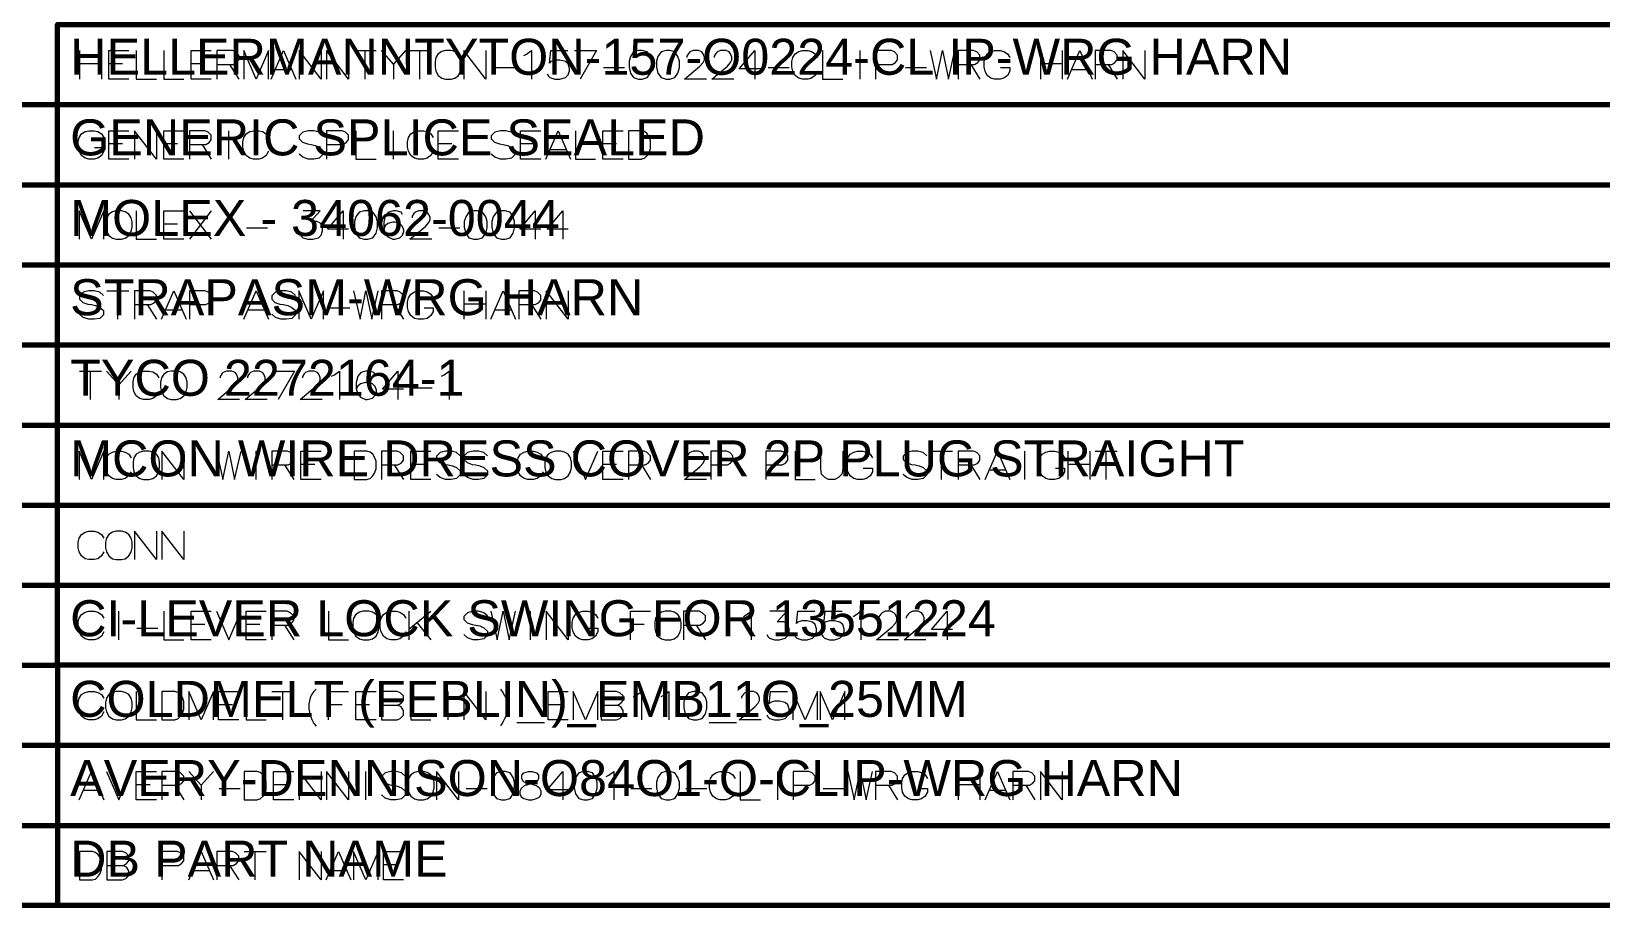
# Model space of a CAD drawing. Header units: millimetres. Extents: x 0 to 174, y 0 to 33.
# Drawn here: x 75.48 to 83.32, y 15.93 to 20.3 of the extents above; entities that cross this region are included whole.
import ezdxf

# ---------------------------------------------------------------- set-up
doc = ezdxf.new("R2010")
doc.units = ezdxf.units.MM
doc.layers.add('BOM_OCR_TEXT', color=7, linetype='Continuous')
doc.layers.add('BOM_ORIGINAL_OUTLINES', color=7, linetype='Continuous')
doc.layers.add('PDF_Geomertry', color=7, linetype='Continuous', true_color=0x405f80)
doc.styles.get("Standard").update_dxf_attribs({"font": 'arial.ttf'})

msp = doc.modelspace()

# ---------------------------------------------------------------- linework, layer by layer
at = {"layer": 'BOM_ORIGINAL_OUTLINES', "color": 18, "lineweight": 13, "true_color": 0x260000}
for points in [[(75.7208, 20.2004), (75.7208, 20.0586)], [(75.8306, 20.2004), (75.8306, 20.0586)], [(75.9676, 20.0586), (75.8671, 20.0586), (75.8671, 20.2004), (75.9676, 20.2004)], [(76.0043, 20.2004), (76.0043, 20.0586), (76.1049, 20.0586)], [(76.1414, 20.2004), (76.1414, 20.0586), (76.2419, 20.0586)], [(76.3792, 20.0586), (76.2786, 20.0586), (76.2786, 20.2004), (76.3792, 20.2004)], [(76.4065, 20.1318), (76.4889, 20.1318), (76.5049, 20.141), (76.5164, 20.1547), (76.5164, 20.1775), (76.5003, 20.1936), (76.4843, 20.2004), (76.4065, 20.2004), (76.4065, 20.0586)], [(76.6649, 20.0586), (76.6649, 20.2004), (76.6032, 20.0586), (76.5415, 20.2004), (76.5415, 20.0586)], [(76.6786, 20.0586), (76.7403, 20.2004), (76.8021, 20.0586)], [(76.9278, 20.2004), (76.9278, 20.0586), (76.8181, 20.2004), (76.8181, 20.0586)], [(77.065, 20.2004), (77.065, 20.0586), (76.9553, 20.2004), (76.9553, 20.0586)], [(77.0924, 20.2004), (77.2021, 20.2004)], [(77.1472, 20.0586), (77.1472, 20.2004)], [(77.2272, 20.2004), (77.289, 20.1318), (77.3507, 20.2004)], [(77.3667, 20.2004), (77.4764, 20.2004)], [(77.4215, 20.0586), (77.4215, 20.2004)], [(77.7507, 20.2004), (77.7507, 20.0586), (77.641, 20.2004), (77.641, 20.0586)], [(77.9404, 20.1753), (77.9542, 20.1821), (77.9793, 20.2004), (77.9793, 20.0586)], [(78.0571, 20.0838), (78.0639, 20.0724), (78.0707, 20.0656), (78.0958, 20.0586), (78.1211, 20.0586), (78.1485, 20.0656), (78.1622, 20.0793), (78.169, 20.0999), (78.169, 20.1135), (78.1622, 20.1342), (78.1485, 20.1456), (78.1211, 20.1524), (78.0958, 20.1524), (78.0753, 20.1456), (78.0685, 20.1386), (78.0753, 20.2004), (78.1599, 20.2004)], [(78.1942, 20.2004), (78.3039, 20.2004), (78.2217, 20.0586)], [(78.8525, 20.0586), (78.7428, 20.0586), (78.8206, 20.1226), (78.8365, 20.141), (78.8435, 20.1547), (78.8435, 20.1683), (78.8365, 20.1844), (78.8297, 20.1936), (78.8137, 20.2004), (78.7862, 20.2004), (78.7703, 20.1936), (78.7633, 20.1867), (78.7543, 20.1729), (78.7543, 20.1661)], [(78.9897, 20.0586), (78.88, 20.0586), (78.9576, 20.1226), (78.9737, 20.141), (78.9806, 20.1547), (78.9806, 20.1683), (78.9737, 20.1844), (78.9668, 20.1936), (78.9508, 20.2004), (78.9235, 20.2004), (78.9074, 20.1936), (78.9006, 20.1867), (78.8914, 20.1729), (78.8914, 20.1661)], [(79.1222, 20.109), (79.0171, 20.109), (79.0949, 20.2004), (79.0949, 20.1318), (79.0949, 20.0586)], [(79.4081, 20.0975), (79.3967, 20.0769), (79.3783, 20.0632), (79.36, 20.0586), (79.3326, 20.0586), (79.3143, 20.0632), (79.296, 20.0769), (79.2846, 20.0975), (79.28, 20.1181), (79.28, 20.1456), (79.2846, 20.1661), (79.296, 20.1844), (79.3143, 20.1958), (79.3326, 20.2004), (79.36, 20.2004), (79.3783, 20.1958), (79.3967, 20.1844), (79.4081, 20.1661)], [(79.4332, 20.2004), (79.4332, 20.0586), (79.5337, 20.0586)], [(79.6207, 20.0586), (79.6207, 20.2004)], [(79.6983, 20.1318), (79.7807, 20.1318), (79.7967, 20.141), (79.8081, 20.1547), (79.8081, 20.1775), (79.7921, 20.1936), (79.7761, 20.2004), (79.6983, 20.2004), (79.6983, 20.0586)], [(79.9704, 20.2004), (80.0024, 20.0586), (80.0321, 20.2004), (80.0618, 20.0586), (80.0938, 20.2004)], [(80.1099, 20.1318), (80.1921, 20.1318), (80.2081, 20.141), (80.2196, 20.1547), (80.2196, 20.1775), (80.2035, 20.1936), (80.1875, 20.2004), (80.1099, 20.2004), (80.1099, 20.0586)], [(80.3224, 20.1158), (80.3681, 20.1158), (80.3681, 20.0975), (80.3567, 20.0769), (80.3385, 20.0632), (80.3201, 20.0586), (80.2926, 20.0586), (80.2744, 20.0632), (80.2561, 20.0769), (80.2447, 20.0975), (80.2401, 20.1181), (80.2401, 20.1456), (80.2447, 20.1661), (80.2561, 20.1844), (80.2744, 20.1958), (80.2926, 20.2004), (80.3201, 20.2004), (80.3385, 20.1958), (80.3567, 20.1844), (80.3681, 20.1661)], [(80.5212, 20.2004), (80.5212, 20.0586)], [(80.631, 20.2004), (80.631, 20.0586)], [(80.6561, 20.0586), (80.7179, 20.2004), (80.7796, 20.0586)], [(80.7956, 20.1318), (80.8779, 20.1318), (80.8939, 20.141), (80.9053, 20.1547), (80.9053, 20.1775), (80.8893, 20.1936), (80.8733, 20.2004), (80.7956, 20.2004), (80.7956, 20.0586)], [(81.0425, 20.2004), (81.0425, 20.0586), (80.9328, 20.2004), (80.9328, 20.0586)], [(75.8306, 20.1342), (75.7208, 20.1342)], [(75.9357, 20.1342), (75.8671, 20.1342)], [(76.3472, 20.1342), (76.2786, 20.1342)], [(76.4706, 20.1318), (76.5164, 20.0586)], [(76.6992, 20.1067), (76.7815, 20.1067)], [(77.289, 20.1318), (77.289, 20.0586)], [(77.7896, 20.1158), (77.8947, 20.1158)], [(78.3382, 20.1158), (78.4433, 20.1158)], [(79.1611, 20.1158), (79.2662, 20.1158)], [(79.8469, 20.1158), (79.9521, 20.1158)], [(80.1737, 20.1318), (80.2196, 20.0586)], [(80.631, 20.1342), (80.5212, 20.1342)], [(80.6767, 20.1067), (80.759, 20.1067)], [(80.8596, 20.1318), (80.9053, 20.0586)], [(75.7962, 19.7156), (75.8419, 19.7156), (75.8419, 19.6974), (75.8306, 19.6767), (75.8122, 19.6631), (75.794, 19.6585), (75.7665, 19.6585), (75.7482, 19.6631), (75.73, 19.6767), (75.7185, 19.6974), (75.714, 19.7179), (75.714, 19.7453), (75.7185, 19.7658), (75.73, 19.7842), (75.7482, 19.7956), (75.7665, 19.8001), (75.794, 19.8001), (75.8122, 19.7956), (75.8306, 19.7842), (75.8419, 19.7658)], [(75.9676, 19.6585), (75.8671, 19.6585), (75.8671, 19.8001), (75.9676, 19.8001)], [(76.1049, 19.8001), (76.1049, 19.6585), (75.9951, 19.8001), (75.9951, 19.6585)], [(76.2419, 19.6585), (76.1414, 19.6585), (76.1414, 19.8001), (76.2419, 19.8001)], [(76.2694, 19.7315), (76.3518, 19.7315), (76.3678, 19.7407), (76.3792, 19.7544), (76.3792, 19.7774), (76.3632, 19.7933), (76.3472, 19.8001), (76.2694, 19.8001), (76.2694, 19.6585)], [(76.466, 19.6585), (76.466, 19.8001)], [(76.6649, 19.6974), (76.6535, 19.6767), (76.6351, 19.6631), (76.6169, 19.6585), (76.5894, 19.6585), (76.5712, 19.6631), (76.5529, 19.6767), (76.5415, 19.6974), (76.5369, 19.7179), (76.5369, 19.7453), (76.5415, 19.7658), (76.5529, 19.7842), (76.5712, 19.7956), (76.5894, 19.8001), (76.6169, 19.8001), (76.6351, 19.7956), (76.6535, 19.7842), (76.6649, 19.7658)], [(76.9369, 19.7774), (76.9186, 19.7933), (76.8912, 19.8001), (76.8637, 19.8001), (76.8364, 19.7933), (76.8181, 19.775), (76.8181, 19.759), (76.834, 19.7431), (76.8592, 19.7339), (76.8775, 19.7315), (76.8981, 19.7269), (76.9186, 19.7179), (76.9369, 19.7018), (76.9369, 19.6813), (76.9186, 19.6631), (76.8912, 19.6585), (76.8637, 19.6585), (76.8364, 19.6676), (76.8181, 19.6836)], [(76.9553, 19.7315), (77.0375, 19.7315), (77.0535, 19.7407), (77.065, 19.7544), (77.065, 19.7774), (77.0489, 19.7933), (77.0329, 19.8001), (76.9553, 19.8001), (76.9553, 19.6585)], [(77.1015, 19.8001), (77.1015, 19.6585), (77.2021, 19.6585)], [(77.289, 19.6585), (77.289, 19.8001)], [(77.4878, 19.6974), (77.4764, 19.6767), (77.4582, 19.6631), (77.4399, 19.6585), (77.4124, 19.6585), (77.3942, 19.6631), (77.3758, 19.6767), (77.3644, 19.6974), (77.3599, 19.7179), (77.3599, 19.7453), (77.3644, 19.7658), (77.3758, 19.7842), (77.3942, 19.7956), (77.4124, 19.8001), (77.4399, 19.8001), (77.4582, 19.7956), (77.4764, 19.7842), (77.4878, 19.7658)], [(77.6136, 19.6585), (77.5131, 19.6585), (77.5131, 19.8001), (77.6136, 19.8001)], [(77.8971, 19.7774), (77.8788, 19.7933), (77.8513, 19.8001), (77.8239, 19.8001), (77.7964, 19.7933), (77.7782, 19.775), (77.7782, 19.759), (77.7942, 19.7431), (77.8193, 19.7339), (77.8376, 19.7315), (77.8582, 19.7269), (77.8788, 19.7179), (77.8971, 19.7018), (77.8971, 19.6813), (77.8788, 19.6631), (77.8513, 19.6585), (77.8239, 19.6585), (77.7964, 19.6676), (77.7782, 19.6836)], [(78.025, 19.6585), (77.9244, 19.6585), (77.9244, 19.8001), (78.025, 19.8001)], [(78.0501, 19.6585), (78.1119, 19.8001), (78.1736, 19.6585)], [(78.1987, 19.8001), (78.1987, 19.6585), (78.2993, 19.6585)], [(78.4365, 19.6585), (78.336, 19.6585), (78.336, 19.8001), (78.4365, 19.8001)], [(78.5257, 19.6585), (78.5439, 19.6631), (78.5576, 19.6767), (78.5668, 19.6904), (78.5736, 19.711), (78.5736, 19.7499), (78.5668, 19.7704), (78.5576, 19.7842), (78.5439, 19.7956), (78.5279, 19.8001), (78.4639, 19.8001), (78.4639, 19.6585), (78.5279, 19.6585)], [(75.9357, 19.7339), (75.8671, 19.7339)], [(76.21, 19.7339), (76.1414, 19.7339)], [(76.3335, 19.7315), (76.3792, 19.6585)], [(77.5815, 19.7339), (77.5131, 19.7339)], [(77.9931, 19.7339), (77.9244, 19.7339)], [(78.0707, 19.7064), (78.1531, 19.7064)], [(78.4044, 19.7339), (78.336, 19.7339)], [(75.8419, 19.2582), (75.8419, 19.3999), (75.7803, 19.2582), (75.7185, 19.3999), (75.7185, 19.2582)], [(76.0043, 19.3999), (76.0043, 19.2582), (76.1049, 19.2582)], [(76.2419, 19.2582), (76.1414, 19.2582), (76.1414, 19.3999), (76.2419, 19.3999)], [(76.2694, 19.3999), (76.3792, 19.2582)], [(76.3792, 19.3999), (76.2694, 19.2582)], [(76.8226, 19.2833), (76.8294, 19.2719), (76.8364, 19.265), (76.8615, 19.2582), (76.8867, 19.2582), (76.914, 19.265), (76.9278, 19.2788), (76.9346, 19.2993), (76.9346, 19.3131), (76.9278, 19.3336), (76.921, 19.3406), (76.9072, 19.3474), (76.8753, 19.3474), (76.9232, 19.3999), (76.8386, 19.3999)], [(77.065, 19.3085), (76.9597, 19.3085), (77.0375, 19.3999), (77.0375, 19.3314), (77.0375, 19.2582)], [(77.3347, 19.3817), (77.3278, 19.3931), (77.3026, 19.3999), (77.289, 19.3999), (77.2639, 19.3931), (77.2478, 19.3747), (77.241, 19.3428), (77.241, 19.3108), (77.2478, 19.2857), (77.2615, 19.2696), (77.2867, 19.2582), (77.2958, 19.2582), (77.321, 19.265), (77.3347, 19.2788), (77.3415, 19.2971), (77.3415, 19.3039), (77.3347, 19.3222), (77.321, 19.336), (77.2958, 19.3428), (77.2867, 19.3428), (77.2615, 19.336), (77.2478, 19.3244), (77.241, 19.3085)], [(77.481, 19.2582), (77.3712, 19.2582), (77.449, 19.3222), (77.465, 19.3406), (77.4718, 19.3542), (77.4718, 19.3679), (77.465, 19.3839), (77.4582, 19.3931), (77.4421, 19.3999), (77.4147, 19.3999), (77.3987, 19.3931), (77.3918, 19.3863), (77.3826, 19.3725), (77.3826, 19.3657)], [(78.025, 19.3085), (77.9199, 19.3085), (77.9976, 19.3999), (77.9976, 19.3314), (77.9976, 19.2582)], [(78.1622, 19.3085), (78.0571, 19.3085), (78.1347, 19.3999), (78.1347, 19.3314), (78.1347, 19.2582)], [(76.21, 19.3336), (76.1414, 19.3336)], [(76.5551, 19.3153), (76.6603, 19.3153)], [(77.5153, 19.3153), (77.6204, 19.3153)], [(75.8397, 18.9768), (75.8214, 18.9928), (75.794, 18.9997), (75.7665, 18.9997), (75.7392, 18.9928), (75.7208, 18.9746), (75.7208, 18.9586), (75.7368, 18.9425), (75.7619, 18.9333), (75.7803, 18.9311), (75.8008, 18.9265), (75.8214, 18.9174), (75.8397, 18.9014), (75.8397, 18.8808), (75.8214, 18.8625), (75.794, 18.8579), (75.7665, 18.8579), (75.7392, 18.8671), (75.7208, 18.8831)], [(75.8579, 18.9997), (75.9676, 18.9997)], [(75.9128, 18.8579), (75.9128, 18.9997)], [(75.9951, 18.9311), (76.0774, 18.9311), (76.0935, 18.9403), (76.1049, 18.954), (76.1049, 18.9768), (76.0889, 18.9928), (76.0729, 18.9997), (75.9951, 18.9997), (75.9951, 18.8579)], [(76.13, 18.8579), (76.1917, 18.9997), (76.2535, 18.8579)], [(76.2694, 18.9311), (76.3518, 18.9311), (76.3678, 18.9403), (76.3792, 18.954), (76.3792, 18.9768), (76.3632, 18.9928), (76.3472, 18.9997), (76.2694, 18.9997), (76.2694, 18.8579)], [(76.5415, 18.8579), (76.6032, 18.9997), (76.6649, 18.8579)], [(76.7997, 18.9768), (76.7815, 18.9928), (76.754, 18.9997), (76.7267, 18.9997), (76.6992, 18.9928), (76.681, 18.9746), (76.681, 18.9586), (76.6969, 18.9425), (76.7221, 18.9333), (76.7403, 18.9311), (76.761, 18.9265), (76.7815, 18.9174), (76.7997, 18.9014), (76.7997, 18.8808), (76.7815, 18.8625), (76.754, 18.8579), (76.7267, 18.8579), (76.6992, 18.8671), (76.681, 18.8831)], [(76.9392, 18.8579), (76.9392, 18.9997), (76.8775, 18.8579), (76.8158, 18.9997), (76.8158, 18.8579)], [(77.0901, 18.9997), (77.1221, 18.8579), (77.1518, 18.9997), (77.1815, 18.8579), (77.2135, 18.9997)], [(77.2296, 18.9311), (77.3118, 18.9311), (77.3278, 18.9403), (77.3393, 18.954), (77.3393, 18.9768), (77.3232, 18.9928), (77.3072, 18.9997), (77.2296, 18.9997), (77.2296, 18.8579)], [(77.4421, 18.9151), (77.4878, 18.9151), (77.4878, 18.8968), (77.4764, 18.8763), (77.4582, 18.8625), (77.4399, 18.8579), (77.4124, 18.8579), (77.3942, 18.8625), (77.3758, 18.8763), (77.3644, 18.8968), (77.3599, 18.9174), (77.3599, 18.9449), (77.3644, 18.9654), (77.3758, 18.9837), (77.3942, 18.9951), (77.4124, 18.9997), (77.4399, 18.9997), (77.4582, 18.9951), (77.4764, 18.9837), (77.4878, 18.9654)], [(77.641, 18.9997), (77.641, 18.8579)], [(77.7507, 18.9997), (77.7507, 18.8579)], [(77.7758, 18.8579), (77.8376, 18.9997), (77.8993, 18.8579)], [(77.9153, 18.9311), (77.9976, 18.9311), (78.0136, 18.9403), (78.025, 18.954), (78.025, 18.9768), (78.009, 18.9928), (77.9931, 18.9997), (77.9153, 18.9997), (77.9153, 18.8579)], [(78.1622, 18.9997), (78.1622, 18.8579), (78.0525, 18.9997), (78.0525, 18.8579)], [(76.0592, 18.9311), (76.1049, 18.8579)], [(76.1506, 18.906), (76.2329, 18.906)], [(76.5621, 18.906), (76.6443, 18.906)], [(76.9667, 18.9151), (77.0718, 18.9151)], [(77.2935, 18.9311), (77.3393, 18.8579)], [(77.7507, 18.9333), (77.641, 18.9333)], [(77.7964, 18.906), (77.8788, 18.906)], [(77.9793, 18.9311), (78.025, 18.8579)], [(75.7208, 18.5994), (75.8306, 18.5994)], [(75.7757, 18.4578), (75.7757, 18.5994)], [(75.8557, 18.5994), (75.9174, 18.5308), (75.9792, 18.5994)], [(76.1162, 18.4965), (76.1049, 18.476), (76.0865, 18.4624), (76.0683, 18.4578), (76.0408, 18.4578), (76.0225, 18.4624), (76.0043, 18.476), (75.9928, 18.4965), (75.9883, 18.5172), (75.9883, 18.5446), (75.9928, 18.5651), (76.0043, 18.5835), (76.0225, 18.5949), (76.0408, 18.5994), (76.0683, 18.5994), (76.0865, 18.5949), (76.1049, 18.5835), (76.1162, 18.5651)], [(76.5208, 18.4578), (76.4111, 18.4578), (76.4889, 18.5217), (76.5049, 18.54), (76.5118, 18.5538), (76.5118, 18.5675), (76.5049, 18.5835), (76.4981, 18.5926), (76.4821, 18.5994), (76.4546, 18.5994), (76.4386, 18.5926), (76.4318, 18.5857), (76.4226, 18.5721), (76.4226, 18.5651)], [(76.6581, 18.4578), (76.5483, 18.4578), (76.6261, 18.5217), (76.6421, 18.54), (76.6489, 18.5538), (76.6489, 18.5675), (76.6421, 18.5835), (76.6351, 18.5926), (76.6192, 18.5994), (76.5918, 18.5994), (76.5757, 18.5926), (76.5689, 18.5857), (76.5597, 18.5721), (76.5597, 18.5651)], [(76.6854, 18.5994), (76.7951, 18.5994), (76.7129, 18.4578)], [(76.9324, 18.4578), (76.8226, 18.4578), (76.9004, 18.5217), (76.9164, 18.54), (76.9232, 18.5538), (76.9232, 18.5675), (76.9164, 18.5835), (76.9094, 18.5926), (76.8935, 18.5994), (76.8661, 18.5994), (76.8501, 18.5926), (76.8432, 18.5857), (76.834, 18.5721), (76.834, 18.5651)], [(76.9804, 18.5743), (76.994, 18.5811), (77.0192, 18.5994), (77.0192, 18.4578)], [(77.1975, 18.5811), (77.1907, 18.5926), (77.1656, 18.5994), (77.1518, 18.5994), (77.1267, 18.5926), (77.1107, 18.5743), (77.1037, 18.5424), (77.1037, 18.5103), (77.1107, 18.4851), (77.1244, 18.4692), (77.1496, 18.4578), (77.1586, 18.4578), (77.1837, 18.4646), (77.1975, 18.4783), (77.2044, 18.4965), (77.2044, 18.5035), (77.1975, 18.5217), (77.1837, 18.5354), (77.1586, 18.5424), (77.1496, 18.5424), (77.1244, 18.5354), (77.1107, 18.524), (77.1037, 18.5081)], [(77.3393, 18.5081), (77.2342, 18.5081), (77.3118, 18.5994), (77.3118, 18.5308), (77.3118, 18.4578)], [(77.529, 18.5743), (77.5426, 18.5811), (77.5679, 18.5994), (77.5679, 18.4578)], [(75.9174, 18.5308), (75.9174, 18.4578)], [(77.3781, 18.5149), (77.4833, 18.5149)], [(75.8419, 18.0575), (75.8419, 18.1992), (75.7803, 18.0575), (75.7185, 18.1992), (75.7185, 18.0575)], [(75.9792, 18.0964), (75.9676, 18.0758), (75.9494, 18.0621), (75.9311, 18.0575), (75.9037, 18.0575), (75.8854, 18.0621), (75.8671, 18.0758), (75.8557, 18.0964), (75.8511, 18.1169), (75.8511, 18.1443), (75.8557, 18.165), (75.8671, 18.1832), (75.8854, 18.1947), (75.9037, 18.1992), (75.9311, 18.1992), (75.9494, 18.1947), (75.9676, 18.1832), (75.9792, 18.165)], [(76.2419, 18.1992), (76.2419, 18.0575), (76.1322, 18.1992), (76.1322, 18.0575)], [(76.4043, 18.1992), (76.4362, 18.0575), (76.466, 18.1992), (76.4957, 18.0575), (76.5278, 18.1992)], [(76.6032, 18.0575), (76.6032, 18.1992)], [(76.681, 18.1307), (76.7632, 18.1307), (76.7792, 18.1397), (76.7907, 18.1535), (76.7907, 18.1764), (76.7746, 18.1924), (76.7586, 18.1992), (76.681, 18.1992), (76.681, 18.0575)], [(76.9278, 18.0575), (76.8272, 18.0575), (76.8272, 18.1992), (76.9278, 18.1992)], [(77.1542, 18.0575), (77.1724, 18.0621), (77.1861, 18.0758), (77.1953, 18.0894), (77.2021, 18.1101), (77.2021, 18.1489), (77.1953, 18.1694), (77.1861, 18.1832), (77.1724, 18.1947), (77.1564, 18.1992), (77.0924, 18.1992), (77.0924, 18.0575), (77.1564, 18.0575)], [(77.2296, 18.1307), (77.3118, 18.1307), (77.3278, 18.1397), (77.3393, 18.1535), (77.3393, 18.1764), (77.3232, 18.1924), (77.3072, 18.1992), (77.2296, 18.1992), (77.2296, 18.0575)], [(77.4764, 18.0575), (77.3758, 18.0575), (77.3758, 18.1992), (77.4764, 18.1992)], [(77.6228, 18.1764), (77.6044, 18.1924), (77.5769, 18.1992), (77.5496, 18.1992), (77.5221, 18.1924), (77.5039, 18.174), (77.5039, 18.1581), (77.5199, 18.1421), (77.545, 18.1329), (77.5633, 18.1307), (77.5839, 18.1261), (77.6044, 18.1169), (77.6228, 18.101), (77.6228, 18.0804), (77.6044, 18.0621), (77.5769, 18.0575), (77.5496, 18.0575), (77.5221, 18.0667), (77.5039, 18.0826)], [(77.7599, 18.1764), (77.7415, 18.1924), (77.7142, 18.1992), (77.6867, 18.1992), (77.6593, 18.1924), (77.641, 18.174), (77.641, 18.1581), (77.6569, 18.1421), (77.6821, 18.1329), (77.7004, 18.1307), (77.721, 18.1261), (77.7415, 18.1169), (77.7599, 18.101), (77.7599, 18.0804), (77.7415, 18.0621), (77.7142, 18.0575), (77.6867, 18.0575), (77.6593, 18.0667), (77.641, 18.0826)], [(78.0365, 18.0964), (78.025, 18.0758), (78.0068, 18.0621), (77.9885, 18.0575), (77.961, 18.0575), (77.9428, 18.0621), (77.9244, 18.0758), (77.9131, 18.0964), (77.9085, 18.1169), (77.9085, 18.1443), (77.9131, 18.165), (77.9244, 18.1832), (77.9428, 18.1947), (77.961, 18.1992), (77.9885, 18.1992), (78.0068, 18.1947), (78.025, 18.1832), (78.0365, 18.165)], [(78.1874, 18.1992), (78.249, 18.0575), (78.3108, 18.1992)], [(78.4365, 18.0575), (78.336, 18.0575), (78.336, 18.1992), (78.4365, 18.1992)], [(78.4639, 18.1307), (78.5462, 18.1307), (78.5622, 18.1397), (78.5736, 18.1535), (78.5736, 18.1764), (78.5576, 18.1924), (78.5417, 18.1992), (78.4639, 18.1992), (78.4639, 18.0575)], [(78.8525, 18.0575), (78.7428, 18.0575), (78.8206, 18.1215), (78.8365, 18.1397), (78.8435, 18.1535), (78.8435, 18.1672), (78.8365, 18.1832), (78.8297, 18.1924), (78.8137, 18.1992), (78.7862, 18.1992), (78.7703, 18.1924), (78.7633, 18.1856), (78.7543, 18.1718), (78.7543, 18.165)], [(78.8754, 18.1307), (78.9576, 18.1307), (78.9737, 18.1397), (78.9851, 18.1535), (78.9851, 18.1764), (78.9692, 18.1924), (78.9532, 18.1992), (78.8754, 18.1992), (78.8754, 18.0575)], [(79.1497, 18.1307), (79.2321, 18.1307), (79.2481, 18.1397), (79.2594, 18.1535), (79.2594, 18.1764), (79.2435, 18.1924), (79.2275, 18.1992), (79.1497, 18.1992), (79.1497, 18.0575)], [(79.296, 18.1992), (79.296, 18.0575), (79.3967, 18.0575)], [(79.5337, 18.1992), (79.5337, 18.1101), (79.5292, 18.0849), (79.5132, 18.0667), (79.4949, 18.0575), (79.4629, 18.0575), (79.4446, 18.0667), (79.4286, 18.0849), (79.424, 18.1101), (79.424, 18.1992)], [(79.6367, 18.1146), (79.6824, 18.1146), (79.6824, 18.0964), (79.671, 18.0758), (79.6526, 18.0621), (79.6343, 18.0575), (79.6069, 18.0575), (79.5886, 18.0621), (79.5703, 18.0758), (79.5589, 18.0964), (79.5543, 18.1169), (79.5543, 18.1443), (79.5589, 18.165), (79.5703, 18.1832), (79.5886, 18.1947), (79.6069, 18.1992), (79.6343, 18.1992), (79.6526, 18.1947), (79.671, 18.1832), (79.6824, 18.165)], [(79.9543, 18.1764), (79.9361, 18.1924), (79.9086, 18.1992), (79.8812, 18.1992), (79.8537, 18.1924), (79.8356, 18.174), (79.8356, 18.1581), (79.8515, 18.1421), (79.8767, 18.1329), (79.895, 18.1307), (79.9156, 18.1261), (79.9361, 18.1169), (79.9543, 18.101), (79.9543, 18.0804), (79.9361, 18.0621), (79.9086, 18.0575), (79.8812, 18.0575), (79.8537, 18.0667), (79.8356, 18.0826)], [(79.9726, 18.1992), (80.0824, 18.1992)], [(80.0275, 18.0575), (80.0275, 18.1992)], [(80.1099, 18.1307), (80.1921, 18.1307), (80.2081, 18.1397), (80.2196, 18.1535), (80.2196, 18.1764), (80.2035, 18.1924), (80.1875, 18.1992), (80.1099, 18.1992), (80.1099, 18.0575)], [(80.2447, 18.0575), (80.3064, 18.1992), (80.3681, 18.0575)], [(80.4436, 18.0575), (80.4436, 18.1992)], [(80.5967, 18.1146), (80.6425, 18.1146), (80.6425, 18.0964), (80.631, 18.0758), (80.6128, 18.0621), (80.5944, 18.0575), (80.5669, 18.0575), (80.5487, 18.0621), (80.5304, 18.0758), (80.519, 18.0964), (80.5144, 18.1169), (80.5144, 18.1443), (80.519, 18.165), (80.5304, 18.1832), (80.5487, 18.1947), (80.5669, 18.1992), (80.5944, 18.1992), (80.6128, 18.1947), (80.631, 18.1832), (80.6425, 18.165)], [(80.6585, 18.1992), (80.6585, 18.0575)], [(80.7682, 18.1992), (80.7682, 18.0575)], [(80.7956, 18.1992), (80.9053, 18.1992)], [(80.8504, 18.0575), (80.8504, 18.1992)], [(76.7449, 18.1307), (76.7907, 18.0575)], [(76.8958, 18.1329), (76.8272, 18.1329)], [(77.2935, 18.1307), (77.3393, 18.0575)], [(77.4444, 18.1329), (77.3758, 18.1329)], [(78.4044, 18.1329), (78.336, 18.1329)], [(78.5279, 18.1307), (78.5736, 18.0575)], [(80.1737, 18.1307), (80.2196, 18.0575)], [(80.7682, 18.1329), (80.6585, 18.1329)], [(80.2653, 18.1056), (80.3475, 18.1056)], [(75.8419, 17.2958), (75.8306, 17.2753), (75.8122, 17.2615), (75.794, 17.2571), (75.7665, 17.2571), (75.7482, 17.2615), (75.73, 17.2753), (75.7185, 17.2958), (75.714, 17.3164), (75.714, 17.3439), (75.7185, 17.3644), (75.73, 17.3828), (75.7482, 17.3942), (75.7665, 17.3988), (75.794, 17.3988), (75.8122, 17.3942), (75.8306, 17.3828), (75.8419, 17.3644)], [(75.9174, 17.2571), (75.9174, 17.3988)], [(76.1414, 17.3988), (76.1414, 17.2571), (76.2419, 17.2571)], [(76.3792, 17.2571), (76.2786, 17.2571), (76.2786, 17.3988), (76.3792, 17.3988)], [(76.3472, 17.3325), (76.2786, 17.3325)], [(76.4043, 17.3988), (76.466, 17.2571), (76.5278, 17.3988)], [(76.6535, 17.2571), (76.5529, 17.2571), (76.5529, 17.3988), (76.6535, 17.3988)], [(76.6215, 17.3325), (76.5529, 17.3325)], [(76.681, 17.3301), (76.7632, 17.3301), (76.7792, 17.3393), (76.7907, 17.3531), (76.7907, 17.3758), (76.7746, 17.3919), (76.7586, 17.3988), (76.681, 17.3988), (76.681, 17.2571)], [(76.7449, 17.3301), (76.7907, 17.2571)], [(76.9643, 17.3988), (76.9643, 17.2571), (77.065, 17.2571)], [(77.3507, 17.2958), (77.3393, 17.2753), (77.321, 17.2615), (77.3026, 17.2571), (77.2753, 17.2571), (77.2569, 17.2615), (77.2387, 17.2753), (77.2272, 17.2958), (77.2226, 17.3164), (77.2226, 17.3439), (77.2272, 17.3644), (77.2387, 17.3828), (77.2569, 17.3942), (77.2753, 17.3988), (77.3026, 17.3988), (77.321, 17.3942), (77.3393, 17.3828), (77.3507, 17.3644)], [(77.3667, 17.3988), (77.3667, 17.2571)], [(77.3667, 17.3096), (77.4764, 17.3988)], [(77.4078, 17.3417), (77.4764, 17.2571)], [(77.7599, 17.3758), (77.7415, 17.3919), (77.7142, 17.3988), (77.6867, 17.3988), (77.6593, 17.3919), (77.641, 17.3736), (77.641, 17.3576), (77.6569, 17.3417), (77.6821, 17.3325), (77.7004, 17.3301), (77.721, 17.3256), (77.7415, 17.3164), (77.7599, 17.3004), (77.7599, 17.2799), (77.7415, 17.2615), (77.7142, 17.2571), (77.6867, 17.2571), (77.6593, 17.2661), (77.641, 17.2822)], [(77.7758, 17.3988), (77.8079, 17.2571), (77.8376, 17.3988), (77.8674, 17.2571), (77.8993, 17.3988)], [(77.9747, 17.2571), (77.9747, 17.3988)], [(78.1622, 17.3988), (78.1622, 17.2571), (78.0525, 17.3988), (78.0525, 17.2571)], [(78.265, 17.3142), (78.3108, 17.3142), (78.3108, 17.2958), (78.2993, 17.2753), (78.2811, 17.2615), (78.2628, 17.2571), (78.2353, 17.2571), (78.2171, 17.2615), (78.1987, 17.2753), (78.1874, 17.2958), (78.1828, 17.3164), (78.1828, 17.3439), (78.1874, 17.3644), (78.1987, 17.3828), (78.2171, 17.3942), (78.2353, 17.3988), (78.2628, 17.3988), (78.2811, 17.3942), (78.2993, 17.3828), (78.3108, 17.3644)], [(78.4731, 17.2571), (78.4731, 17.3988), (78.5736, 17.3988)], [(78.5417, 17.3325), (78.4731, 17.3325)], [(78.7382, 17.3301), (78.8206, 17.3301), (78.8365, 17.3393), (78.8479, 17.3531), (78.8479, 17.3758), (78.8319, 17.3919), (78.816, 17.3988), (78.7382, 17.3988), (78.7382, 17.2571)], [(78.8022, 17.3301), (78.8479, 17.2571)], [(79.0376, 17.3736), (79.0514, 17.3804), (79.0765, 17.3988), (79.0765, 17.2571)], [(79.1543, 17.2822), (79.1611, 17.2707), (79.1681, 17.2639), (79.1932, 17.2571), (79.2183, 17.2571), (79.2457, 17.2639), (79.2594, 17.2776), (79.2662, 17.2982), (79.2662, 17.3119), (79.2594, 17.3325), (79.2526, 17.3393), (79.2389, 17.3461), (79.2068, 17.3461), (79.2549, 17.3988), (79.1703, 17.3988)], [(79.2914, 17.2822), (79.2983, 17.2707), (79.3051, 17.2639), (79.3303, 17.2571), (79.3554, 17.2571), (79.3829, 17.2639), (79.3967, 17.2776), (79.4035, 17.2982), (79.4035, 17.3119), (79.3967, 17.3325), (79.3829, 17.3439), (79.3554, 17.3507), (79.3303, 17.3507), (79.3097, 17.3439), (79.3029, 17.3371), (79.3097, 17.3988), (79.3943, 17.3988)], [(79.4286, 17.2822), (79.4354, 17.2707), (79.4424, 17.2639), (79.4675, 17.2571), (79.4926, 17.2571), (79.52, 17.2639), (79.5337, 17.2776), (79.5406, 17.2982), (79.5406, 17.3119), (79.5337, 17.3325), (79.52, 17.3439), (79.4926, 17.3507), (79.4675, 17.3507), (79.4469, 17.3439), (79.44, 17.3371), (79.4469, 17.3988), (79.5315, 17.3988)], [(79.5864, 17.3736), (79.6, 17.3804), (79.6251, 17.3988), (79.6251, 17.2571)], [(79.8126, 17.2571), (79.7029, 17.2571), (79.7807, 17.321), (79.7967, 17.3393), (79.8035, 17.3531), (79.8035, 17.3668), (79.7967, 17.3828), (79.7897, 17.3919), (79.7737, 17.3988), (79.7464, 17.3988), (79.7303, 17.3919), (79.7235, 17.385), (79.7143, 17.3712), (79.7143, 17.3644)], [(79.9499, 17.2571), (79.84, 17.2571), (79.9178, 17.321), (79.9337, 17.3393), (79.9407, 17.3531), (79.9407, 17.3668), (79.9337, 17.3828), (79.9269, 17.3919), (79.911, 17.3988), (79.8835, 17.3988), (79.8675, 17.3919), (79.8607, 17.385), (79.8515, 17.3712), (79.8515, 17.3644)], [(80.0824, 17.3074), (79.9772, 17.3074), (80.055, 17.3988), (80.055, 17.3301), (80.055, 17.2571)], [(76.0065, 17.3142), (76.1117, 17.3142)], [(75.8419, 16.8957), (75.8306, 16.8751), (75.8122, 16.8614), (75.794, 16.8568), (75.7665, 16.8568), (75.7482, 16.8614), (75.73, 16.8751), (75.7185, 16.8957), (75.714, 16.9163), (75.714, 16.9436), (75.7185, 16.9642), (75.73, 16.9825), (75.7482, 16.9939), (75.7665, 16.9985), (75.794, 16.9985), (75.8122, 16.9939), (75.8306, 16.9825), (75.8419, 16.9642)], [(76.0043, 16.9985), (76.0043, 16.8568), (76.1049, 16.8568)], [(76.194, 16.8568), (76.2124, 16.8614), (76.226, 16.8751), (76.2351, 16.8888), (76.2419, 16.9093), (76.2419, 16.9482), (76.2351, 16.9688), (76.226, 16.9825), (76.2124, 16.9939), (76.1962, 16.9985), (76.1322, 16.9985), (76.1322, 16.8568), (76.1962, 16.8568)], [(76.3906, 16.8568), (76.3906, 16.9985), (76.3289, 16.8568), (76.2672, 16.9985), (76.2672, 16.8568)], [(76.5164, 16.8568), (76.4157, 16.8568), (76.4157, 16.9985), (76.5164, 16.9985)], [(76.5529, 16.9985), (76.5529, 16.8568), (76.6535, 16.8568)], [(76.681, 16.9985), (76.7907, 16.9985)], [(76.7358, 16.8568), (76.7358, 16.9985)], [(76.9026, 17.01), (76.8912, 16.9985), (76.8821, 16.9849), (76.8729, 16.9665), (76.8661, 16.9368), (76.8661, 16.9093), (76.8729, 16.8796), (76.8821, 16.859), (76.8912, 16.8385), (76.9026, 16.8247)], [(76.9643, 16.8568), (76.9643, 16.9985), (77.065, 16.9985)], [(77.2021, 16.8568), (77.1015, 16.8568), (77.1015, 16.9985), (77.2021, 16.9985)], [(77.3758, 16.9985), (77.3758, 16.8568), (77.4764, 16.8568)], [(77.5633, 16.8568), (77.5633, 16.9985)], [(77.7507, 16.9985), (77.7507, 16.8568), (77.641, 16.9985), (77.641, 16.8568)], [(77.8239, 17.01), (77.8353, 16.9939), (77.8444, 16.9779), (77.8536, 16.9574), (77.8604, 16.9368), (77.8604, 16.9093), (77.8536, 16.8796), (77.8444, 16.8614), (77.8353, 16.8454), (77.8239, 16.8271)], [(78.1622, 16.8568), (78.0617, 16.8568), (78.0617, 16.9985), (78.1622, 16.9985)], [(78.3108, 16.8568), (78.3108, 16.9985), (78.249, 16.8568), (78.1874, 16.9985), (78.1874, 16.8568)], [(78.489, 16.9733), (78.5028, 16.9803), (78.5279, 16.9985), (78.5279, 16.8568)], [(78.6262, 16.9733), (78.64, 16.9803), (78.6651, 16.9985), (78.6651, 16.8568)], [(79.1268, 16.8568), (79.0171, 16.8568), (79.0949, 16.9208), (79.1108, 16.939), (79.1178, 16.9528), (79.1178, 16.9665), (79.1108, 16.9825), (79.104, 16.9917), (79.0881, 16.9985), (79.0606, 16.9985), (79.0446, 16.9917), (79.0376, 16.9849), (79.0286, 16.9711), (79.0286, 16.9642)], [(79.1543, 16.8819), (79.1611, 16.8706), (79.1681, 16.8636), (79.1932, 16.8568), (79.2183, 16.8568), (79.2457, 16.8636), (79.2594, 16.8774), (79.2662, 16.8979), (79.2662, 16.9117), (79.2594, 16.9322), (79.2457, 16.9436), (79.2183, 16.9506), (79.1932, 16.9506), (79.1726, 16.9436), (79.1657, 16.9368), (79.1726, 16.9985), (79.2572, 16.9985)], [(79.4081, 16.8568), (79.4081, 16.9985), (79.3462, 16.8568), (79.2846, 16.9985), (79.2846, 16.8568)], [(79.5451, 16.8568), (79.5451, 16.9985), (79.4835, 16.8568), (79.4218, 16.9985), (79.4218, 16.8568)], [(76.4843, 16.9322), (76.4157, 16.9322)], [(77.0329, 16.9322), (76.9643, 16.9322)], [(77.1701, 16.9322), (77.1015, 16.9322)], [(77.2296, 16.93), (77.3118, 16.93)], [(78.1301, 16.9322), (78.0617, 16.9322)], [(78.3268, 16.93), (78.409, 16.93)], [(78.0433, 16.8408), (77.9061, 16.8408)], [(79.0035, 16.8408), (78.8662, 16.8408)], [(75.7185, 16.4565), (75.7803, 16.5983), (75.8419, 16.4565)], [(75.8557, 16.5983), (75.9174, 16.4565), (75.9792, 16.5983)], [(76.1049, 16.4565), (76.0043, 16.4565), (76.0043, 16.5983), (76.1049, 16.5983)], [(76.1322, 16.5297), (76.2146, 16.5297), (76.2306, 16.5389), (76.2419, 16.5525), (76.2419, 16.5754), (76.226, 16.5914), (76.21, 16.5983), (76.1322, 16.5983), (76.1322, 16.4565)], [(76.2672, 16.5983), (76.3289, 16.5297), (76.3906, 16.5983)], [(76.6054, 16.4565), (76.6237, 16.4611), (76.6375, 16.4749), (76.6467, 16.4886), (76.6535, 16.5092), (76.6535, 16.5481), (76.6467, 16.5686), (76.6375, 16.5822), (76.6237, 16.5938), (76.6078, 16.5983), (76.5437, 16.5983), (76.5437, 16.4565), (76.6078, 16.4565)], [(76.7907, 16.4565), (76.69, 16.4565), (76.69, 16.5983), (76.7907, 16.5983)], [(76.9278, 16.5983), (76.9278, 16.4565), (76.8181, 16.5983), (76.8181, 16.4565)], [(77.065, 16.5983), (77.065, 16.4565), (76.9553, 16.5983), (76.9553, 16.4565)], [(77.1518, 16.4565), (77.1518, 16.5983)], [(77.3483, 16.5754), (77.3301, 16.5914), (77.3026, 16.5983), (77.2753, 16.5983), (77.2478, 16.5914), (77.2296, 16.5732), (77.2296, 16.5571), (77.2456, 16.5411), (77.2707, 16.5319), (77.289, 16.5297), (77.3096, 16.5251), (77.3301, 16.516), (77.3483, 16.5), (77.3483, 16.4794), (77.3301, 16.4611), (77.3026, 16.4565), (77.2753, 16.4565), (77.2478, 16.4657), (77.2296, 16.4817)], [(77.6136, 16.5983), (77.6136, 16.4565), (77.5039, 16.5983), (77.5039, 16.4565)], [(78.1622, 16.5068), (78.0571, 16.5068), (78.1347, 16.5983), (78.1347, 16.5297), (78.1347, 16.4565)], [(78.3519, 16.5732), (78.3657, 16.58), (78.3908, 16.5983), (78.3908, 16.4565)], [(78.9965, 16.4954), (78.9851, 16.4749), (78.9668, 16.4611), (78.9486, 16.4565), (78.9211, 16.4565), (78.9028, 16.4611), (78.8846, 16.4749), (78.8731, 16.4954), (78.8686, 16.516), (78.8686, 16.5435), (78.8731, 16.564), (78.8846, 16.5822), (78.9028, 16.5938), (78.9211, 16.5983), (78.9486, 16.5983), (78.9668, 16.5938), (78.9851, 16.5822), (78.9965, 16.564)], [(79.0217, 16.5983), (79.0217, 16.4565), (79.1222, 16.4565)], [(79.2092, 16.4565), (79.2092, 16.5983)], [(79.2869, 16.5297), (79.3692, 16.5297), (79.3851, 16.5389), (79.3967, 16.5525), (79.3967, 16.5754), (79.3806, 16.5914), (79.3646, 16.5983), (79.2869, 16.5983), (79.2869, 16.4565)], [(79.5589, 16.5983), (79.5908, 16.4565), (79.6207, 16.5983), (79.6503, 16.4565), (79.6824, 16.5983)], [(79.6983, 16.5297), (79.7807, 16.5297), (79.7967, 16.5389), (79.8081, 16.5525), (79.8081, 16.5754), (79.7921, 16.5914), (79.7761, 16.5983), (79.6983, 16.5983), (79.6983, 16.4565)], [(79.911, 16.5138), (79.9567, 16.5138), (79.9567, 16.4954), (79.9453, 16.4749), (79.9269, 16.4611), (79.9086, 16.4565), (79.8812, 16.4565), (79.8629, 16.4611), (79.8446, 16.4749), (79.8332, 16.4954), (79.8286, 16.516), (79.8286, 16.5435), (79.8332, 16.564), (79.8446, 16.5822), (79.8629, 16.5938), (79.8812, 16.5983), (79.9086, 16.5983), (79.9269, 16.5938), (79.9453, 16.5822), (79.9567, 16.564)], [(80.1099, 16.5983), (80.1099, 16.4565)], [(80.2196, 16.5983), (80.2196, 16.4565)], [(80.2447, 16.4565), (80.3064, 16.5983), (80.3681, 16.4565)], [(80.3842, 16.5297), (80.4664, 16.5297), (80.4824, 16.5389), (80.4939, 16.5525), (80.4939, 16.5754), (80.4779, 16.5914), (80.4618, 16.5983), (80.3842, 16.5983), (80.3842, 16.4565)], [(80.631, 16.5983), (80.631, 16.4565), (80.5212, 16.5983), (80.5212, 16.4565)], [(75.7392, 16.5046), (75.8214, 16.5046)], [(76.0729, 16.5319), (76.0043, 16.5319)], [(76.1962, 16.5297), (76.2419, 16.4565)], [(76.3289, 16.5297), (76.3289, 16.4565)], [(76.4181, 16.5138), (76.5232, 16.5138)], [(76.7586, 16.5319), (76.69, 16.5319)], [(77.6525, 16.5138), (77.7576, 16.5138)], [(78.4754, 16.5138), (78.5806, 16.5138)], [(78.7497, 16.5138), (78.8549, 16.5138)], [(79.4354, 16.5138), (79.5406, 16.5138)], [(79.7624, 16.5297), (79.8081, 16.4565)], [(80.2196, 16.5319), (80.1099, 16.5319)], [(80.2653, 16.5046), (80.3475, 16.5046)], [(80.4482, 16.5297), (80.4939, 16.4565)], [(75.7825, 16.0564), (75.8008, 16.0608), (75.8146, 16.0746), (75.8237, 16.0883), (75.8306, 16.1089), (75.8306, 16.1478), (75.8237, 16.1683), (75.8146, 16.1821), (75.8008, 16.1935), (75.7849, 16.1981), (75.7208, 16.1981), (75.7208, 16.0564), (75.7849, 16.0564)], [(76.1322, 16.1294), (76.2146, 16.1294), (76.2306, 16.1386), (76.2419, 16.1524), (76.2419, 16.1751), (76.226, 16.1913), (76.21, 16.1981), (76.1322, 16.1981), (76.1322, 16.0564)], [(76.2672, 16.0564), (76.3289, 16.1981), (76.3906, 16.0564)], [(76.4065, 16.1294), (76.4889, 16.1294), (76.5049, 16.1386), (76.5164, 16.1524), (76.5164, 16.1751), (76.5003, 16.1913), (76.4843, 16.1981), (76.4065, 16.1981), (76.4065, 16.0564)], [(76.5437, 16.1981), (76.6535, 16.1981)], [(76.5986, 16.0564), (76.5986, 16.1981)], [(76.9278, 16.1981), (76.9278, 16.0564), (76.8181, 16.1981), (76.8181, 16.0564)], [(76.9529, 16.0564), (77.0147, 16.1981), (77.0764, 16.0564)], [(77.2135, 16.0564), (77.2135, 16.1981), (77.1518, 16.0564), (77.0901, 16.1981), (77.0901, 16.0564)], [(77.3393, 16.0564), (77.2387, 16.0564), (77.2387, 16.1981), (77.3393, 16.1981)], [(75.8579, 16.1294), (75.9403, 16.1294)], [(76.2878, 16.1043), (76.37, 16.1043)], [(76.4706, 16.1294), (76.5164, 16.0564)], [(76.9735, 16.1043), (77.0558, 16.1043)], [(77.3072, 16.1318), (77.2387, 16.1318)]]:
    msp.add_lwpolyline(points, dxfattribs=at)
for points in [[(77.5496, 20.2004), (77.5312, 20.1958), (77.5131, 20.1844), (77.5015, 20.1661), (77.4969, 20.1456), (77.4969, 20.1181), (77.5015, 20.0975), (77.5131, 20.0769), (77.5312, 20.0632), (77.5496, 20.0586), (77.5769, 20.0586), (77.5953, 20.0632), (77.6136, 20.0769), (77.625, 20.0975), (77.6296, 20.1181), (77.6296, 20.1456), (77.625, 20.1661), (77.6136, 20.1844), (77.5953, 20.1958), (77.5769, 20.2004), (77.5496, 20.2004)], [(78.5142, 20.2004), (78.489, 20.1936), (78.4731, 20.1707), (78.4662, 20.1478), (78.4662, 20.1181), (78.4731, 20.0883), (78.489, 20.0656), (78.5142, 20.0586), (78.5325, 20.0586), (78.5576, 20.0656), (78.5736, 20.0883), (78.5806, 20.1158), (78.5806, 20.1478), (78.5736, 20.1707), (78.5576, 20.1936), (78.5325, 20.2004), (78.5142, 20.2004)], [(78.6514, 20.2004), (78.6262, 20.1936), (78.6103, 20.1707), (78.6033, 20.1478), (78.6033, 20.1181), (78.6103, 20.0883), (78.6262, 20.0656), (78.6514, 20.0586), (78.6697, 20.0586), (78.6949, 20.0656), (78.7108, 20.0883), (78.7176, 20.1158), (78.7176, 20.1478), (78.7108, 20.1707), (78.6949, 20.1936), (78.6697, 20.2004), (78.6514, 20.2004)], [(75.9037, 19.3999), (75.8854, 19.3954), (75.8671, 19.3839), (75.8557, 19.3657), (75.8511, 19.345), (75.8511, 19.3176), (75.8557, 19.2971), (75.8671, 19.2765), (75.8854, 19.2628), (75.9037, 19.2582), (75.9311, 19.2582), (75.9494, 19.2628), (75.9676, 19.2765), (75.9792, 19.2971), (75.9837, 19.3176), (75.9837, 19.345), (75.9792, 19.3657), (75.9676, 19.3839), (75.9494, 19.3954), (75.9311, 19.3999), (75.9037, 19.3999)], [(77.1426, 19.3999), (77.1175, 19.3931), (77.1015, 19.3701), (77.0947, 19.3474), (77.0947, 19.3176), (77.1015, 19.2879), (77.1175, 19.265), (77.1426, 19.2582), (77.161, 19.2582), (77.1861, 19.265), (77.2021, 19.2879), (77.2089, 19.3153), (77.2089, 19.3474), (77.2021, 19.3701), (77.1861, 19.3931), (77.161, 19.3999), (77.1426, 19.3999)], [(77.6913, 19.3999), (77.6661, 19.3931), (77.6501, 19.3701), (77.6433, 19.3474), (77.6433, 19.3176), (77.6501, 19.2879), (77.6661, 19.265), (77.6913, 19.2582), (77.7096, 19.2582), (77.7347, 19.265), (77.7507, 19.2879), (77.7576, 19.3153), (77.7576, 19.3474), (77.7507, 19.3701), (77.7347, 19.3931), (77.7096, 19.3999), (77.6913, 19.3999)], [(77.8285, 19.3999), (77.8033, 19.3931), (77.7874, 19.3701), (77.7804, 19.3474), (77.7804, 19.3176), (77.7874, 19.2879), (77.8033, 19.265), (77.8285, 19.2582), (77.8468, 19.2582), (77.8719, 19.265), (77.8879, 19.2879), (77.8947, 19.3153), (77.8947, 19.3474), (77.8879, 19.3701), (77.8719, 19.3931), (77.8468, 19.3999), (77.8285, 19.3999)], [(76.1781, 18.5994), (76.1597, 18.5949), (76.1414, 18.5835), (76.13, 18.5651), (76.1254, 18.5446), (76.1254, 18.5172), (76.13, 18.4965), (76.1414, 18.476), (76.1597, 18.4624), (76.1781, 18.4578), (76.2054, 18.4578), (76.2237, 18.4624), (76.2419, 18.476), (76.2535, 18.4965), (76.2581, 18.5172), (76.2581, 18.5446), (76.2535, 18.5651), (76.2419, 18.5835), (76.2237, 18.5949), (76.2054, 18.5994), (76.1781, 18.5994)], [(76.0408, 18.1992), (76.0225, 18.1947), (76.0043, 18.1832), (75.9928, 18.165), (75.9883, 18.1443), (75.9883, 18.1169), (75.9928, 18.0964), (76.0043, 18.0758), (76.0225, 18.0621), (76.0408, 18.0575), (76.0683, 18.0575), (76.0865, 18.0621), (76.1049, 18.0758), (76.1162, 18.0964), (76.1208, 18.1169), (76.1208, 18.1443), (76.1162, 18.165), (76.1049, 18.1832), (76.0865, 18.1947), (76.0683, 18.1992), (76.0408, 18.1992)], [(78.0982, 18.1992), (78.0799, 18.1947), (78.0617, 18.1832), (78.0501, 18.165), (78.0456, 18.1443), (78.0456, 18.1169), (78.0501, 18.0964), (78.0617, 18.0758), (78.0799, 18.0621), (78.0982, 18.0575), (78.1256, 18.0575), (78.1439, 18.0621), (78.1622, 18.0758), (78.1736, 18.0964), (78.1782, 18.1169), (78.1782, 18.1443), (78.1736, 18.165), (78.1622, 18.1832), (78.1439, 18.1947), (78.1256, 18.1992), (78.0982, 18.1992)], [(77.1381, 17.3988), (77.1199, 17.3942), (77.1015, 17.3828), (77.0901, 17.3644), (77.0856, 17.3439), (77.0856, 17.3164), (77.0901, 17.2958), (77.1015, 17.2753), (77.1199, 17.2615), (77.1381, 17.2571), (77.1656, 17.2571), (77.1837, 17.2615), (77.2021, 17.2753), (77.2135, 17.2958), (77.2181, 17.3164), (77.2181, 17.3439), (77.2135, 17.3644), (77.2021, 17.3828), (77.1837, 17.3942), (77.1656, 17.3988), (77.1381, 17.3988)], [(78.6468, 17.3988), (78.6285, 17.3942), (78.6103, 17.3828), (78.5987, 17.3644), (78.5943, 17.3439), (78.5943, 17.3164), (78.5987, 17.2958), (78.6103, 17.2753), (78.6285, 17.2615), (78.6468, 17.2571), (78.6743, 17.2571), (78.6925, 17.2615), (78.7108, 17.2753), (78.7222, 17.2958), (78.7268, 17.3164), (78.7268, 17.3439), (78.7222, 17.3644), (78.7108, 17.3828), (78.6925, 17.3942), (78.6743, 17.3988), (78.6468, 17.3988)], [(75.9037, 16.9985), (75.8854, 16.9939), (75.8671, 16.9825), (75.8557, 16.9642), (75.8511, 16.9436), (75.8511, 16.9163), (75.8557, 16.8957), (75.8671, 16.8751), (75.8854, 16.8614), (75.9037, 16.8568), (75.9311, 16.8568), (75.9494, 16.8614), (75.9676, 16.8751), (75.9792, 16.8957), (75.9837, 16.9163), (75.9837, 16.9436), (75.9792, 16.9642), (75.9676, 16.9825), (75.9494, 16.9939), (75.9311, 16.9985), (75.9037, 16.9985)], [(77.3072, 16.8568), (77.3232, 16.8636), (77.3393, 16.8796), (77.3393, 16.9025), (77.3278, 16.9208), (77.3118, 16.93), (77.3278, 16.939), (77.3393, 16.9528), (77.3393, 16.9757), (77.3232, 16.9917), (77.3072, 16.9985), (77.2296, 16.9985), (77.2296, 16.8568)], [(78.4044, 16.8568), (78.4206, 16.8636), (78.4365, 16.8796), (78.4365, 16.9025), (78.4251, 16.9208), (78.409, 16.93), (78.4251, 16.939), (78.4365, 16.9528), (78.4365, 16.9757), (78.4206, 16.9917), (78.4044, 16.9985), (78.3268, 16.9985), (78.3268, 16.8568)], [(78.7885, 16.9985), (78.7633, 16.9917), (78.7474, 16.9688), (78.7406, 16.946), (78.7406, 16.9163), (78.7474, 16.8865), (78.7633, 16.8636), (78.7885, 16.8568), (78.8068, 16.8568), (78.8319, 16.8636), (78.8479, 16.8865), (78.8549, 16.9139), (78.8549, 16.946), (78.8479, 16.9688), (78.8319, 16.9917), (78.8068, 16.9985), (78.7885, 16.9985)], [(77.4124, 16.5983), (77.3942, 16.5938), (77.3758, 16.5822), (77.3644, 16.564), (77.3599, 16.5435), (77.3599, 16.516), (77.3644, 16.4954), (77.3758, 16.4749), (77.3942, 16.4611), (77.4124, 16.4565), (77.4399, 16.4565), (77.4582, 16.4611), (77.4764, 16.4749), (77.4878, 16.4954), (77.4924, 16.516), (77.4924, 16.5435), (77.4878, 16.564), (77.4764, 16.5822), (77.4582, 16.5938), (77.4399, 16.5983), (77.4124, 16.5983)], [(77.8285, 16.5983), (77.8033, 16.5914), (77.7874, 16.5686), (77.7804, 16.5457), (77.7804, 16.516), (77.7874, 16.4863), (77.8033, 16.4635), (77.8285, 16.4565), (77.8468, 16.4565), (77.8719, 16.4635), (77.8879, 16.4863), (77.8947, 16.5138), (77.8947, 16.5457), (77.8879, 16.5686), (77.8719, 16.5914), (77.8468, 16.5983), (77.8285, 16.5983)], [(78.0044, 16.5274), (77.9542, 16.5411), (77.9428, 16.5457), (77.9358, 16.5525), (77.9314, 16.564), (77.9314, 16.58), (77.9404, 16.5914), (77.9633, 16.5983), (77.9817, 16.5983), (78.0044, 16.5914), (78.0136, 16.58), (78.0136, 16.564), (78.009, 16.5525), (78.0022, 16.5457), (77.9907, 16.5411), (77.9428, 16.5274), (77.9268, 16.5138), (77.9199, 16.5), (77.9199, 16.4863), (77.9268, 16.4725), (77.9404, 16.4635), (77.9633, 16.4565), (77.9817, 16.4565), (78.0044, 16.4635), (78.0204, 16.4725), (78.0274, 16.4863), (78.0274, 16.5), (78.0204, 16.5138)], [(78.2399, 16.5983), (78.2147, 16.5914), (78.1987, 16.5686), (78.1919, 16.5457), (78.1919, 16.516), (78.1987, 16.4863), (78.2147, 16.4635), (78.2399, 16.4565), (78.2582, 16.4565), (78.2833, 16.4635), (78.2993, 16.4863), (78.3062, 16.5138), (78.3062, 16.5457), (78.2993, 16.5686), (78.2833, 16.5914), (78.2582, 16.5983), (78.2399, 16.5983)], [(78.6514, 16.5983), (78.6262, 16.5914), (78.6103, 16.5686), (78.6033, 16.5457), (78.6033, 16.516), (78.6103, 16.4863), (78.6262, 16.4635), (78.6514, 16.4565), (78.6697, 16.4565), (78.6949, 16.4635), (78.7108, 16.4863), (78.7176, 16.5138), (78.7176, 16.5457), (78.7108, 16.5686), (78.6949, 16.5914), (78.6697, 16.5983), (78.6514, 16.5983)], [(75.9357, 16.0564), (75.9517, 16.0632), (75.9676, 16.0792), (75.9676, 16.1021), (75.9562, 16.1203), (75.9403, 16.1294), (75.9562, 16.1386), (75.9676, 16.1524), (75.9676, 16.1751), (75.9517, 16.1913), (75.9357, 16.1981), (75.8579, 16.1981), (75.8579, 16.0564)]]:
    msp.add_lwpolyline(points, close=True, dxfattribs=at)
at = {"layer": 'PDF_Geomertry', "color": 165, "lineweight": 70, "true_color": 0x5267a5}
for points in [[(70.2461, 19.9306), (70.2461, 19.5303), (71.3026, 19.5303), (71.3026, 19.9306), (75.611, 19.9306), (75.611, 20.3308), (83.901, 20.3308), (83.901, 20.731), (85.7837, 20.731), (85.7837, 21.1313), (98.9892, 21.1313), (98.9892, 21.5315)], [(70.2461, 19.5303), (70.2461, 19.1301), (71.3026, 19.1301), (71.3026, 19.5303), (75.611, 19.5303), (75.611, 19.9306), (83.901, 19.9306), (83.901, 20.3308), (85.7837, 20.3308), (85.7837, 20.731), (98.9892, 20.731), (98.9892, 21.1313)], [(70.2461, 19.1301), (70.2461, 18.7299), (71.3026, 18.7299), (71.3026, 19.1301), (75.611, 19.1301), (75.611, 19.5303), (83.901, 19.5303), (83.901, 19.9306), (85.7837, 19.9306), (85.7837, 20.3308), (98.9892, 20.3308), (98.9892, 20.731)], [(70.2461, 18.7299), (70.2461, 18.3296), (71.3026, 18.3296), (71.3026, 18.7299), (75.611, 18.7299), (75.611, 19.1301), (83.901, 19.1301), (83.901, 19.5303), (85.7837, 19.5303), (85.7837, 19.9306), (98.9892, 19.9306), (98.9892, 20.3308)], [(70.2461, 18.3296), (70.2461, 17.9294), (71.3026, 17.9294), (71.3026, 18.3296), (75.611, 18.3296), (75.611, 18.7299), (83.901, 18.7299), (83.901, 19.1301), (85.7837, 19.1301), (85.7837, 19.5303), (98.9892, 19.5303), (98.9892, 19.9306)], [(70.2461, 17.9294), (70.2461, 17.5292), (71.3026, 17.5292), (71.3026, 17.9294), (75.611, 17.9294), (75.611, 18.3296), (83.901, 18.3296), (83.901, 18.7299), (85.7837, 18.7299), (85.7837, 19.1301), (98.9892, 19.1301), (98.9892, 19.5303)], [(70.2461, 17.5292), (70.2461, 17.1289), (71.3026, 17.1289), (71.3026, 17.5292), (75.611, 17.5292), (75.611, 17.9294), (83.901, 17.9294), (83.901, 18.3296), (85.7837, 18.3296), (85.7837, 18.7299), (98.9892, 18.7299), (98.9892, 19.1301)], [(70.2461, 17.1289), (70.2461, 16.7288), (71.3026, 16.7288), (71.3026, 17.1289), (75.611, 17.1289), (75.611, 17.5292), (83.901, 17.5292), (83.901, 17.9294), (85.7837, 17.9294), (85.7837, 18.3296), (98.9892, 18.3296), (98.9892, 18.7299)], [(98.9892, 18.3296), (98.9892, 17.9294), (85.7837, 17.9294), (85.7837, 17.5292), (83.901, 17.5292), (83.901, 17.1289), (75.611, 17.1289), (75.611, 16.7288), (71.3026, 16.7288), (71.3026, 16.3285), (75.611, 16.3285), (75.611, 15.9282), (71.3026, 15.9282)], [(98.9892, 17.9294), (98.9892, 17.5292), (85.7837, 17.5292), (85.7837, 17.1289), (83.901, 17.1289), (83.901, 16.7288), (75.611, 16.7288), (75.611, 16.3285), (83.901, 16.3285), (83.901, 15.9282), (75.611, 15.9282)], [(70.2461, 16.7288), (70.2461, 16.3285), (71.3026, 16.3285), (75.611, 16.3285), (83.901, 16.3285), (85.7837, 16.3285), (98.9892, 16.3285), (98.9892, 16.7288)]]:
    msp.add_lwpolyline(points, dxfattribs=at)
at = {"layer": 'PDF_Geomertry', "color": 18, "lineweight": 13, "true_color": 0x260000}
for points in [[(75.8419, 17.6961), (75.8306, 17.6756), (75.8122, 17.6618), (75.794, 17.6572), (75.7665, 17.6572), (75.7482, 17.6618), (75.73, 17.6756), (75.7185, 17.6961), (75.714, 17.7167), (75.714, 17.7442), (75.7185, 17.7647), (75.73, 17.7831), (75.7482, 17.7944), (75.7665, 17.799), (75.794, 17.799), (75.8122, 17.7944), (75.8306, 17.7831), (75.8419, 17.7647)], [(76.1049, 17.799), (76.1049, 17.6572), (75.9951, 17.799), (75.9951, 17.6572)], [(76.2419, 17.799), (76.2419, 17.6572), (76.1322, 17.799), (76.1322, 17.6572)]]:
    msp.add_lwpolyline(points, dxfattribs=at)
msp.add_lwpolyline([(75.9037, 17.799), (75.8854, 17.7944), (75.8671, 17.7831), (75.8557, 17.7647), (75.8511, 17.7442), (75.8511, 17.7167), (75.8557, 17.6961), (75.8671, 17.6756), (75.8854, 17.6618), (75.9037, 17.6572), (75.9311, 17.6572), (75.9494, 17.6618), (75.9676, 17.6756), (75.9792, 17.6961), (75.9837, 17.7167), (75.9837, 17.7442), (75.9792, 17.7647), (75.9676, 17.7831), (75.9494, 17.7944), (75.9311, 17.799), (75.9037, 17.799)], close=True, dxfattribs=at)

# ---------------------------------------------------------------- texts
at = {"layer": 'BOM_OCR_TEXT', "char_height": 0.18, "width": 8.152222, "attachment_point": 1}
for s, insert in [('HELLERMANNTYTON-157-O0224-CL IP-WRG HARN', (75.6739, 20.2597)), ('GENERIC SPLICE SEALED', (75.6739, 19.8569)), ('MOLEX - 34062-0044', (75.6739, 19.4542)), ('STRAPASM-WRG HARN', (75.6739, 19.0583)), ('TYCO 2272164-1', (75.6739, 18.6556)), ('MCON WIRE DRESS COVER 2P PLUG STRAIGHT', (75.6739, 18.2528)), ('CI-LEVER LOCK SWING FOR 13551224', (75.6739, 17.4542)), ('COLDMELT (FEBLIN)_EMB11O_25MM', (75.6739, 17.0514)), ('AVERY-DENNISON-O84O1-O-CLIP-WRG HARN', (75.6739, 16.6556)), ('DB PART NAME', (75.6739, 16.2528))]:
    msp.add_mtext(s, dxfattribs=dict(at, insert=insert))

doc.saveas('drawing.dxf')
